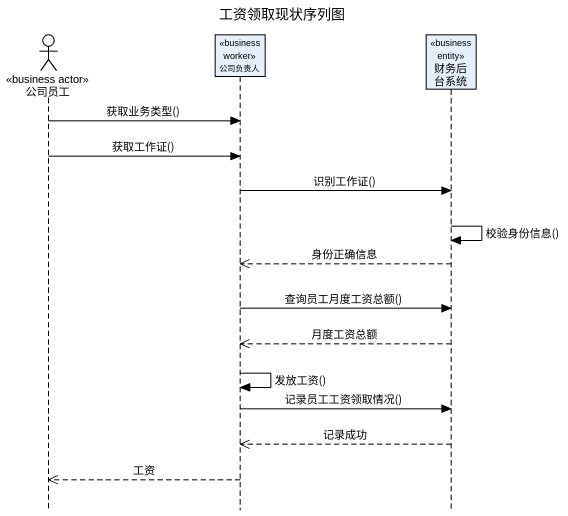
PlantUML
@startuml
title 工资领取现状序列图
hide footbox
actor 公司员工 <<business actor>>
participant 公司负责人 <<business worker>>
participant 财务后台系统 <<business entity>>

公司员工 -> 公司负责人 : 获取业务类型()
公司员工 -> 公司负责人 : 获取工作证()
公司负责人 -> 财务后台系统 : 识别工作证()
财务后台系统 -> 财务后台系统 : 校验身份信息()
财务后台系统 -->> 公司负责人 : 身份正确信息
公司负责人 -> 财务后台系统 : 查询员工月度工资总额()
财务后台系统 -->> 公司负责人 : 月度工资总额
公司负责人 -> 公司负责人 : 发放工资()
公司负责人 -> 财务后台系统 : 记录员工工资领取情况()
财务后台系统 -->> 公司负责人 : 记录成功
公司负责人 -->> 公司员工 : 工资
@enduml
